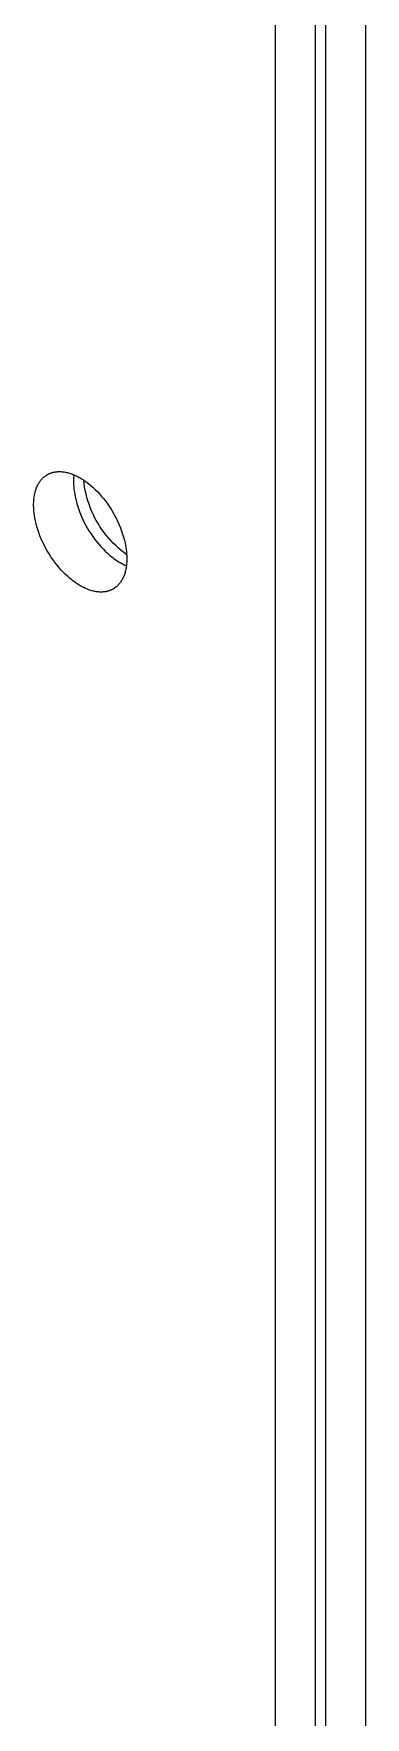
# Model space of a CAD drawing. Header units: inches. Extents: x -0.2 to 94.2, y 2.6 to 69.8.
# Drawn here: x 71.909 to 72.603, y 30.687 to 34.204 of the extents above; entities that cross this region are included whole.
import ezdxf

# ---------------------------------------------------------------- set-up
doc = ezdxf.new("R2010")
doc.units = ezdxf.units.IN
doc.layers.add('ZANO_R', color=7, linetype='Continuous', lineweight=0)

msp = doc.modelspace()

# ---------------------------------------------------------------- linework, layer by layer
at = {"layer": 'ZANO_R'}
for p, q in [((72.6032, 37.69706), (72.6032, 30.02997)), ((72.49878, 30.21986), (72.49878, 37.63678)), ((72.51968, 37.64885), (72.51968, 30.20777)), ((72.41526, 30.26805), (72.41526, 37.58856)), ((71.91921, 33.26296), (71.91975, 33.26392)), ((71.91975, 33.26392), (71.92031, 33.26486)), ((71.92031, 33.26486), (71.92089, 33.26579)), ((71.92089, 33.26579), (71.92147, 33.26671)), ((71.92147, 33.26671), (71.92208, 33.26761)), ((71.92208, 33.26761), (71.92269, 33.26849)), ((71.92269, 33.26849), (71.92333, 33.26936)), ((71.92333, 33.26936), (71.92397, 33.27021)), ((71.92397, 33.27021), (71.92463, 33.27105)), ((71.92463, 33.27105), (71.92531, 33.27187)), ((71.92531, 33.27187), (71.926, 33.27267)), ((71.926, 33.27267), (71.9267, 33.27346)), ((71.9267, 33.27346), (71.92742, 33.27423)), ((71.92742, 33.27423), (71.92815, 33.27498)), ((71.92815, 33.27498), (71.9289, 33.27571)), ((71.9289, 33.27571), (71.92966, 33.27643)), ((71.92966, 33.27643), (71.93043, 33.27713)), ((71.93043, 33.27713), (71.93122, 33.2778)), ((71.93122, 33.2778), (71.93202, 33.27847)), ((71.93202, 33.27847), (71.93283, 33.27911)), ((71.93283, 33.27911), (71.93366, 33.27973)), ((71.93366, 33.27973), (71.93449, 33.28033)), ((71.93449, 33.28033), (71.93534, 33.28092)), ((71.93534, 33.28092), (71.93621, 33.28148)), ((71.93621, 33.28148), (71.93708, 33.28203)), ((71.93708, 33.28203), (71.93797, 33.28255)), ((71.93797, 33.28255), (71.93886, 33.28306)), ((71.93886, 33.28306), (71.93977, 33.28354)), ((71.93977, 33.28354), (71.94069, 33.28401)), ((71.94069, 33.28401), (71.94162, 33.28445)), ((71.94162, 33.28445), (71.94256, 33.28487)), ((71.94256, 33.28487), (71.94352, 33.28528)), ((71.94352, 33.28528), (71.94448, 33.28566)), ((71.94448, 33.28566), (71.94545, 33.28602)), ((71.94545, 33.28602), (71.94643, 33.28636)), ((71.94643, 33.28636), (71.94742, 33.28668)), ((71.94742, 33.28668), (71.94842, 33.28698)), ((71.94842, 33.28698), (71.94943, 33.28726)), ((71.94943, 33.28726), (71.95045, 33.28752)), ((71.95045, 33.28752), (71.95147, 33.28776)), ((71.95147, 33.28776), (71.95251, 33.28797)), ((71.95251, 33.28797), (71.95355, 33.28817)), ((71.95355, 33.28817), (71.95459, 33.28834)), ((71.95459, 33.28834), (71.95565, 33.2885)), ((71.95565, 33.2885), (71.95671, 33.28863)), ((71.95671, 33.28863), (71.95778, 33.28875)), ((71.95778, 33.28875), (71.95885, 33.28884)), ((71.95885, 33.28884), (71.95993, 33.28891)), ((71.95993, 33.28891), (71.96102, 33.28896)), ((71.96102, 33.28896), (71.96211, 33.28899)), ((71.96211, 33.28899), (71.96321, 33.28901)), ((71.96321, 33.28901), (71.96431, 33.289)), ((71.96431, 33.289), (71.96542, 33.28897)), ((71.96542, 33.28897), (71.96652, 33.28892)), ((71.96652, 33.28892), (71.96876, 33.28877)), ((71.96876, 33.28877), (71.971, 33.28853)), ((71.971, 33.28853), (71.97325, 33.28823)), ((71.97325, 33.28823), (71.97551, 33.28784)), ((71.97551, 33.28784), (71.97778, 33.28739)), ((71.97778, 33.28739), (71.98005, 33.28686)), ((71.98005, 33.28686), (71.98233, 33.28627)), ((71.98233, 33.28627), (71.9846, 33.2856)), ((71.9846, 33.2856), (71.98687, 33.28488)), ((71.98687, 33.28488), (71.98913, 33.28408)), ((71.98913, 33.28408), (71.99139, 33.28323)), ((71.99139, 33.28323), (71.99364, 33.28232)), ((71.99299, 33.27134), (71.99294, 33.26769)), ((71.99294, 33.26769), (71.99297, 33.26518)), ((71.99297, 33.26518), (71.99304, 33.26262)), ((71.99316, 33.27498), (71.99299, 33.27134)), ((71.99343, 33.27862), (71.99316, 33.27498)), ((71.99382, 33.28224), (71.99343, 33.27862)), ((71.99364, 33.28232), (71.99588, 33.28135)), ((71.99588, 33.28135), (71.99811, 33.28033)), ((71.99811, 33.28033), (72.00032, 33.27925)), ((72.00032, 33.27925), (72.00252, 33.27812)), ((72.00252, 33.27812), (72.0047, 33.27695)), ((72.0047, 33.27695), (72.00686, 33.27573)), ((72.00686, 33.27573), (72.00903, 33.27445)), ((72.00903, 33.27445), (72.01121, 33.27311)), ((72.01121, 33.27311), (72.01341, 33.2717)), ((72.01341, 33.2717), (72.01562, 33.27022)), ((72.01499, 33.26387), (72.01412, 33.27123)), ((72.01611, 33.25654), (72.01499, 33.26387)), ((72.01562, 33.27022), (72.01785, 33.26867)), ((72.01785, 33.26867), (72.02009, 33.26705)), ((72.02009, 33.26705), (72.02234, 33.26537)), ((72.02234, 33.26537), (72.02459, 33.26361)), ((72.02459, 33.26361), (72.02913, 33.25989)), ((71.90965, 33.2269), (71.90982, 33.22935)), ((71.90982, 33.22935), (71.91005, 33.23179)), ((71.91005, 33.23179), (71.91033, 33.23422)), ((71.91033, 33.23422), (71.91066, 33.23662)), ((71.91066, 33.23662), (71.91105, 33.239)), ((71.91105, 33.239), (71.9115, 33.24136)), ((71.9115, 33.24136), (71.91201, 33.24369)), ((71.91201, 33.24369), (71.91257, 33.24599)), ((71.91257, 33.24599), (71.91319, 33.24826)), ((71.91319, 33.24826), (71.91387, 33.25049)), ((71.91387, 33.25049), (71.91461, 33.25268)), ((71.91461, 33.25268), (71.91541, 33.25483)), ((71.91541, 33.25483), (71.91627, 33.25694)), ((71.91627, 33.25694), (71.91719, 33.25899)), ((71.91719, 33.25899), (71.91817, 33.261)), ((71.91817, 33.261), (71.91868, 33.26199)), ((71.91868, 33.26199), (71.91921, 33.26296)), ((71.99304, 33.26262), (71.99316, 33.26001)), ((71.99316, 33.26001), (71.99334, 33.25735)), ((71.99334, 33.25735), (71.99357, 33.25465)), ((71.99357, 33.25465), (71.99385, 33.2519)), ((71.99385, 33.2519), (71.99418, 33.24911)), ((71.99418, 33.24911), (71.99457, 33.24628)), ((71.99457, 33.24628), (71.99552, 33.24049)), ((71.99552, 33.24049), (71.99671, 33.23456)), ((71.99671, 33.23456), (71.99813, 33.2285)), ((71.99813, 33.2285), (71.99979, 33.22233)), ((72.01748, 33.24926), (72.01611, 33.25654)), ((72.0191, 33.24202), (72.01748, 33.24926)), ((72.02096, 33.23485), (72.0191, 33.24202)), ((72.02305, 33.22774), (72.02096, 33.23485)), ((72.02913, 33.25989), (72.03367, 33.2559)), ((72.03367, 33.2559), (72.03821, 33.25164)), ((72.03821, 33.25164), (72.04273, 33.24712)), ((72.04273, 33.24712), (72.0472, 33.24234)), ((72.0472, 33.24234), (72.05162, 33.23732)), ((72.05162, 33.23732), (72.05595, 33.23207)), ((72.05595, 33.23207), (72.06018, 33.2266)), ((71.90943, 33.21947), (71.90945, 33.22195)), ((71.90945, 33.21696), (71.90943, 33.21947)), ((71.90945, 33.22195), (71.90952, 33.22443)), ((71.90952, 33.2144), (71.90945, 33.21696)), ((71.90952, 33.22443), (71.90965, 33.2269)), ((71.90965, 33.21179), (71.90952, 33.2144)), ((71.90982, 33.20913), (71.90965, 33.21179)), ((71.91005, 33.20643), (71.90982, 33.20913)), ((71.91033, 33.20368), (71.91005, 33.20643)), ((71.91066, 33.20089), (71.91033, 33.20368)), ((71.91105, 33.19806), (71.91066, 33.20089)), ((71.91201, 33.19227), (71.91105, 33.19806)), ((71.99979, 33.22233), (72.00169, 33.21606)), ((72.00169, 33.21606), (72.00383, 33.20973)), ((72.00383, 33.20973), (72.00621, 33.20335)), ((72.00621, 33.20335), (72.00883, 33.19695)), ((72.00883, 33.19695), (72.01167, 33.19056)), ((72.02539, 33.22071), (72.02305, 33.22774)), ((72.02797, 33.21376), (72.02539, 33.22071)), ((72.03077, 33.2069), (72.02797, 33.21376)), ((72.03381, 33.20014), (72.03077, 33.2069)), ((72.03707, 33.19349), (72.03381, 33.20014)), ((72.04056, 33.18695), (72.03707, 33.19349)), ((72.06018, 33.2266), (72.0643, 33.22094)), ((72.0643, 33.22094), (72.06828, 33.21511)), ((72.06828, 33.21511), (72.07211, 33.20912)), ((72.07211, 33.20912), (72.07576, 33.20299)), ((72.07576, 33.20299), (72.07923, 33.19677)), ((72.07923, 33.19677), (72.08251, 33.19046)), ((71.91319, 33.18634), (71.91201, 33.19227)), ((71.91461, 33.18028), (71.91319, 33.18634)), ((71.91627, 33.17411), (71.91461, 33.18028)), ((71.91817, 33.16784), (71.91627, 33.17411)), ((71.92031, 33.16151), (71.91817, 33.16784)), ((71.92269, 33.15513), (71.92031, 33.16151)), ((72.01167, 33.19056), (72.01474, 33.18419)), ((72.01474, 33.18419), (72.01801, 33.17788)), ((72.01801, 33.17788), (72.02148, 33.17166)), ((72.02148, 33.17166), (72.02514, 33.16553)), ((72.02514, 33.16553), (72.02897, 33.15954)), ((72.02897, 33.15954), (72.03295, 33.15371)), ((72.04427, 33.18053), (72.04056, 33.18695)), ((72.04819, 33.17424), (72.04427, 33.18053)), ((72.05232, 33.16809), (72.04819, 33.17424)), ((72.05665, 33.16208), (72.05232, 33.16809)), ((72.06119, 33.15622), (72.05665, 33.16208)), ((72.08251, 33.19046), (72.08557, 33.18409)), ((72.08557, 33.18409), (72.08842, 33.1777)), ((72.08842, 33.1777), (72.09103, 33.1713)), ((72.09103, 33.1713), (72.09342, 33.16492)), ((72.09342, 33.16492), (72.09556, 33.15859)), ((72.09556, 33.15859), (72.09746, 33.15233)), ((71.92531, 33.14873), (71.92269, 33.15513)), ((71.92815, 33.14234), (71.92531, 33.14873)), ((71.93122, 33.13597), (71.92815, 33.14234)), ((71.93449, 33.12967), (71.93122, 33.13597)), ((71.93797, 33.12344), (71.93449, 33.12967)), ((71.94162, 33.11732), (71.93797, 33.12344)), ((72.03295, 33.15371), (72.03706, 33.14805)), ((72.03706, 33.14805), (72.0413, 33.14258)), ((72.0413, 33.14258), (72.04563, 33.13733)), ((72.04563, 33.13733), (72.05004, 33.13231)), ((72.05004, 33.13231), (72.05452, 33.12753)), ((72.05452, 33.12753), (72.05903, 33.12301)), ((72.05903, 33.12301), (72.06357, 33.11875)), ((72.06592, 33.15051), (72.06119, 33.15622)), ((72.07084, 33.14497), (72.06592, 33.15051)), ((72.07595, 33.1396), (72.07084, 33.14497)), ((72.08123, 33.13441), (72.07595, 33.1396)), ((72.08669, 33.12939), (72.08123, 33.13441)), ((72.09231, 33.12456), (72.08669, 33.12939)), ((72.09809, 33.11993), (72.09231, 33.12456)), ((72.09746, 33.15233), (72.09912, 33.14615)), ((72.09912, 33.14615), (72.10054, 33.14009)), ((72.10054, 33.14009), (72.10172, 33.13416)), ((72.10172, 33.13416), (72.10267, 33.12837)), ((72.10267, 33.12837), (72.10306, 33.12554)), ((72.10306, 33.12554), (72.1034, 33.12275)), ((71.94545, 33.11133), (71.94162, 33.11732)), ((71.94943, 33.10549), (71.94545, 33.11133)), ((71.95355, 33.09983), (71.94943, 33.10549)), ((71.95778, 33.09436), (71.95355, 33.09983)), ((71.96211, 33.08911), (71.95778, 33.09436)), ((71.96652, 33.08409), (71.96211, 33.08911)), ((72.06357, 33.11875), (72.06812, 33.11476)), ((72.06812, 33.11476), (72.07265, 33.11104)), ((72.07265, 33.11104), (72.07491, 33.10928)), ((72.07491, 33.10928), (72.07716, 33.1076)), ((72.07716, 33.1076), (72.0794, 33.10598)), ((72.0794, 33.10598), (72.08163, 33.10443)), ((72.08163, 33.10443), (72.08384, 33.10296)), ((72.08384, 33.10296), (72.08604, 33.10154)), ((72.08604, 33.10154), (72.08822, 33.1002)), ((72.08822, 33.1002), (72.09038, 33.09892)), ((72.09038, 33.09892), (72.09356, 33.09714)), ((72.09356, 33.09714), (72.0968, 33.09546)), ((72.0968, 33.09546), (72.10009, 33.09388)), ((72.10403, 33.11549), (72.09809, 33.11993)), ((72.10009, 33.09388), (72.10342, 33.09241)), ((72.10306, 33.08981), (72.10267, 33.08743)), ((72.1034, 33.09221), (72.10306, 33.08981)), ((72.1034, 33.12275), (72.10368, 33.12)), ((72.10368, 33.09464), (72.1034, 33.09221)), ((72.10368, 33.12), (72.10391, 33.1173)), ((72.10391, 33.09708), (72.10368, 33.09464)), ((72.10391, 33.1173), (72.10408, 33.11464)), ((72.10408, 33.09953), (72.10391, 33.09708)), ((72.10408, 33.11464), (72.1042, 33.11203)), ((72.1042, 33.102), (72.10408, 33.09953)), ((72.1042, 33.11203), (72.10428, 33.10947)), ((72.10428, 33.10448), (72.1042, 33.102)), ((72.10428, 33.10947), (72.1043, 33.10696)), ((72.1043, 33.10696), (72.10428, 33.10448)), ((71.971, 33.07931), (71.96652, 33.08409)), ((71.97551, 33.07479), (71.971, 33.07931)), ((71.98005, 33.07053), (71.97551, 33.07479)), ((71.9846, 33.06654), (71.98005, 33.07053)), ((71.98913, 33.06282), (71.9846, 33.06654)), ((71.99139, 33.06107), (71.98913, 33.06282)), ((71.99364, 33.05938), (71.99139, 33.06107)), ((71.99588, 33.05776), (71.99364, 33.05938)), ((71.99811, 33.05622), (71.99588, 33.05776)), ((72.00032, 33.05474), (71.99811, 33.05622)), ((72.00252, 33.05333), (72.00032, 33.05474)), ((72.0047, 33.05198), (72.00252, 33.05333)), ((72.08702, 33.05297), (72.08631, 33.05221)), ((72.08773, 33.05376), (72.08702, 33.05297)), ((72.08842, 33.05456), (72.08773, 33.05376)), ((72.08909, 33.05538), (72.08842, 33.05456)), ((72.08976, 33.05622), (72.08909, 33.05538)), ((72.0904, 33.05707), (72.08976, 33.05622)), ((72.09103, 33.05794), (72.0904, 33.05707)), ((72.09165, 33.05883), (72.09103, 33.05794)), ((72.09225, 33.05973), (72.09165, 33.05883)), ((72.09284, 33.06064), (72.09225, 33.05973)), ((72.09342, 33.06157), (72.09284, 33.06064)), ((72.09397, 33.06251), (72.09342, 33.06157)), ((72.09452, 33.06347), (72.09397, 33.06251)), ((72.09505, 33.06444), (72.09452, 33.06347)), ((72.09556, 33.06543), (72.09505, 33.06444)), ((72.09654, 33.06744), (72.09556, 33.06543)), ((72.09746, 33.0695), (72.09654, 33.06744)), ((72.09832, 33.0716), (72.09746, 33.0695)), ((72.09912, 33.07375), (72.09832, 33.0716)), ((72.09986, 33.07594), (72.09912, 33.07375)), ((72.10054, 33.07817), (72.09986, 33.07594)), ((72.10116, 33.08044), (72.10054, 33.07817)), ((72.10172, 33.08274), (72.10116, 33.08044)), ((72.10223, 33.08507), (72.10172, 33.08274)), ((72.10267, 33.08743), (72.10223, 33.08507)), ((72.00686, 33.05071), (72.0047, 33.05198)), ((72.00903, 33.04948), (72.00686, 33.05071)), ((72.01121, 33.04831), (72.00903, 33.04948)), ((72.01341, 33.04718), (72.01121, 33.04831)), ((72.01562, 33.04611), (72.01341, 33.04718)), ((72.01785, 33.04508), (72.01562, 33.04611)), ((72.02009, 33.04411), (72.01785, 33.04508)), ((72.02234, 33.0432), (72.02009, 33.04411)), ((72.02459, 33.04235), (72.02234, 33.0432)), ((72.02686, 33.04156), (72.02459, 33.04235)), ((72.02913, 33.04083), (72.02686, 33.04156)), ((72.0314, 33.04017), (72.02913, 33.04083)), ((72.03367, 33.03957), (72.0314, 33.04017)), ((72.03595, 33.03904), (72.03367, 33.03957)), ((72.03821, 33.03859), (72.03595, 33.03904)), ((72.04048, 33.03821), (72.03821, 33.03859)), ((72.04273, 33.0379), (72.04048, 33.03821)), ((72.04497, 33.03767), (72.04273, 33.0379)), ((72.0472, 33.03751), (72.04497, 33.03767)), ((72.04831, 33.03746), (72.0472, 33.03751)), ((72.04942, 33.03743), (72.04831, 33.03746)), ((72.05052, 33.03743), (72.04942, 33.03743)), ((72.05162, 33.03744), (72.05052, 33.03743)), ((72.05271, 33.03747), (72.05162, 33.03744)), ((72.05379, 33.03752), (72.05271, 33.03747)), ((72.05487, 33.03759), (72.05379, 33.03752)), ((72.05595, 33.03769), (72.05487, 33.03759)), ((72.05702, 33.0378), (72.05595, 33.03769)), ((72.05808, 33.03793), (72.05702, 33.0378)), ((72.05913, 33.03809), (72.05808, 33.03793)), ((72.06018, 33.03826), (72.05913, 33.03809)), ((72.06122, 33.03846), (72.06018, 33.03826)), ((72.06226, 33.03867), (72.06122, 33.03846)), ((72.06328, 33.03891), (72.06226, 33.03867)), ((72.0643, 33.03917), (72.06328, 33.03891)), ((72.06531, 33.03945), (72.0643, 33.03917)), ((72.06631, 33.03975), (72.06531, 33.03945)), ((72.0673, 33.04007), (72.06631, 33.03975)), ((72.06828, 33.04041), (72.0673, 33.04007)), ((72.06925, 33.04077), (72.06828, 33.04041)), ((72.07021, 33.04116), (72.06925, 33.04077)), ((72.07116, 33.04156), (72.07021, 33.04116)), ((72.07211, 33.04198), (72.07116, 33.04156)), ((72.07304, 33.04243), (72.07211, 33.04198)), ((72.07396, 33.04289), (72.07304, 33.04243)), ((72.07486, 33.04338), (72.07396, 33.04289)), ((72.07576, 33.04388), (72.07486, 33.04338)), ((72.07665, 33.04441), (72.07576, 33.04388)), ((72.07752, 33.04495), (72.07665, 33.04441)), ((72.07838, 33.04552), (72.07752, 33.04495)), ((72.07923, 33.0461), (72.07838, 33.04552)), ((72.08007, 33.0467), (72.07923, 33.0461)), ((72.0809, 33.04733), (72.08007, 33.0467)), ((72.08171, 33.04797), (72.0809, 33.04733)), ((72.08251, 33.04863), (72.08171, 33.04797)), ((72.0833, 33.04931), (72.08251, 33.04863)), ((72.08407, 33.05), (72.0833, 33.04931)), ((72.08483, 33.05072), (72.08407, 33.05)), ((72.08557, 33.05145), (72.08483, 33.05072)), ((72.08631, 33.05221), (72.08557, 33.05145))]:
    msp.add_line(p, q, dxfattribs=at)

doc.saveas('drawing.dxf')
